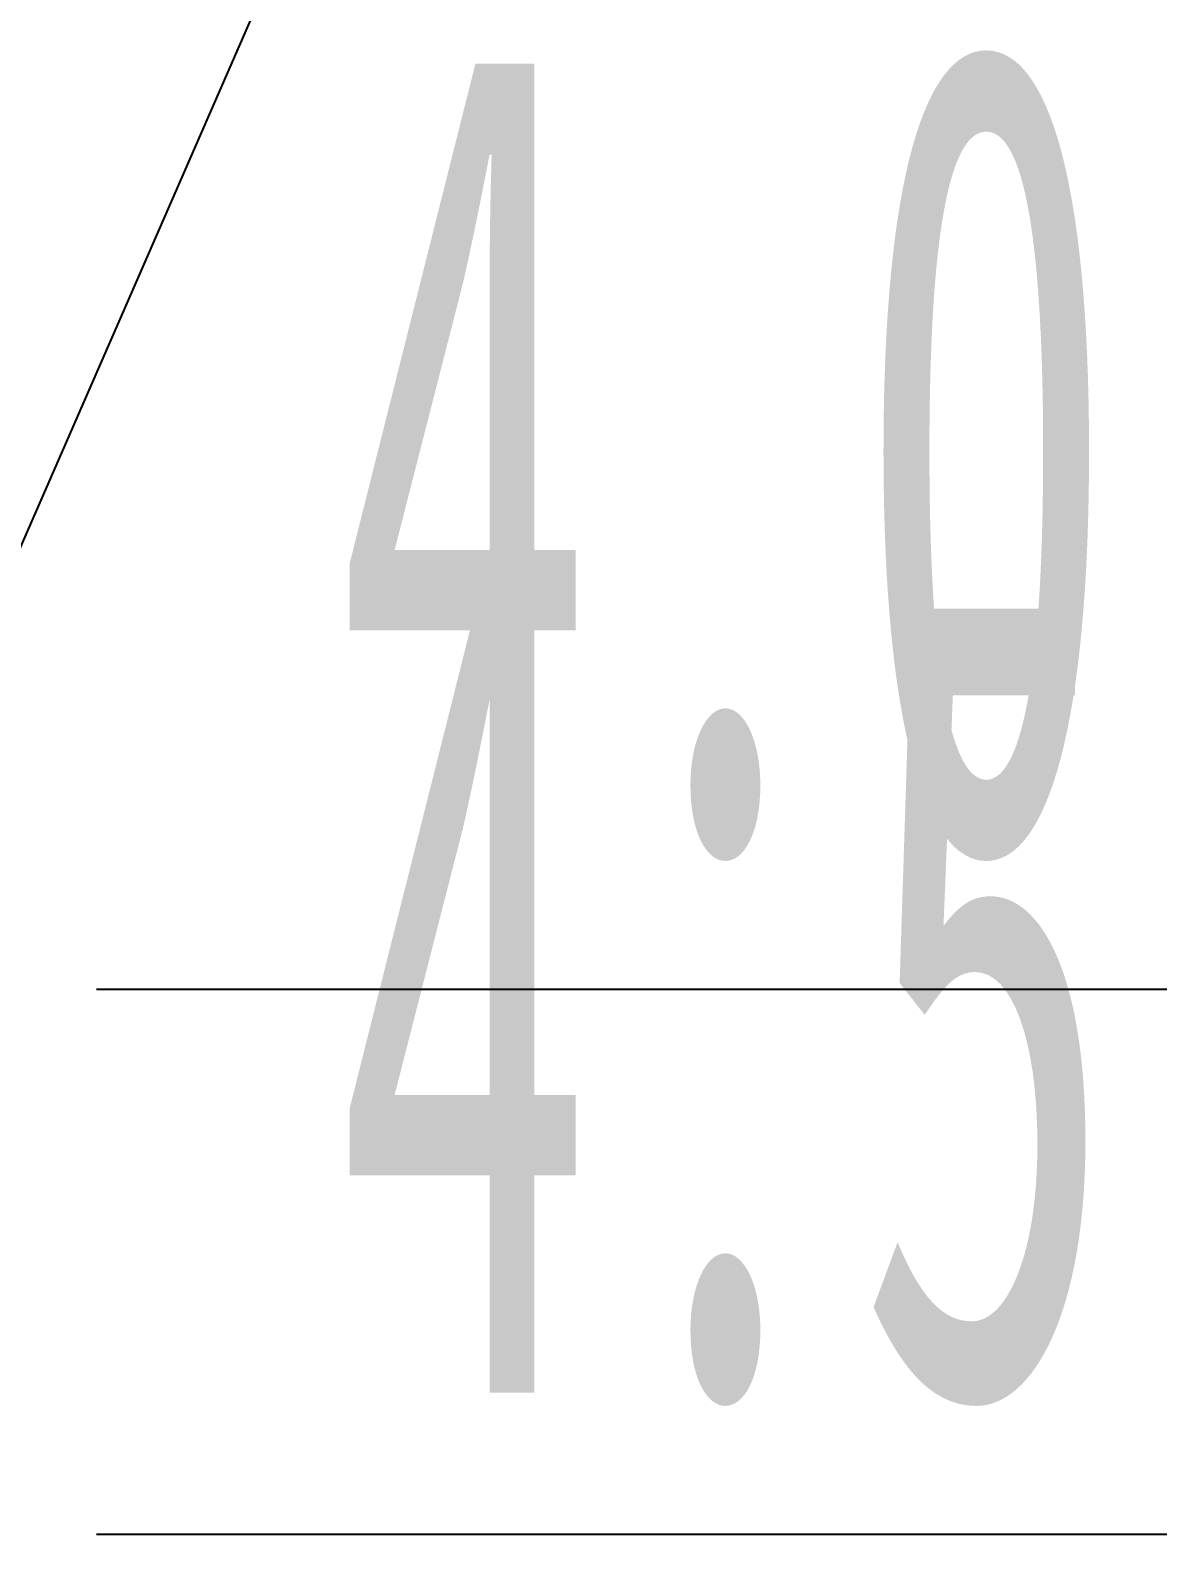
# Model space of a CAD drawing. Header units: millimetres. Extents: x -1499 to 6658, y -12483 to -6008.
# Drawn here: x 2321.19 to 2327.4, y -10863.04 to -10854.71 of the extents above; entities that cross this region are included whole.
import ezdxf

# ---------------------------------------------------------------- set-up
doc = ezdxf.new("R2010")
doc.units = ezdxf.units.MM
doc.layers.add('32fgasdgasdf', color=7, linetype='Continuous')
doc.layers.add('종단지반선', color=3, linetype='Continuous')
doc.styles.add('굴림체', font='굴림체')

msp = doc.modelspace()

# ---------------------------------------------------------------- linework, layer by layer
at = {"layer": '32fgasdgasdf'}
for p, q in [((2321.5572, -10859.9873), (2327.5572, -10859.9873)), ((2321.5572, -10862.9873), (2327.5572, -10862.9873))]:
    msp.add_line(p, q, dxfattribs=at)
at = {"layer": '종단지반선', "flags": 128}
msp.add_lwpolyline([(2381.4572, -10694.3576), (2376.1572, -10704.4436), (2356.1572, -10759.7216), (2336.1572, -10823.1656), (2316.1572, -10868.9576), (2296.1572, -10916.2676), (2282.2572, -10926.0596), (2280.1572, -10938.5096), (2276.1572, -10939.6496), (2256.1572, -10954.9676)], dxfattribs=at)

# ---------------------------------------------------------------- texts
at = {"layer": '32fgasdgasdf', "style": '굴림체', "width": 0.5}
for s, p in [('   4.0', (2318.5572, -10859.2095)), ('   4.5', (2318.5572, -10862.2095))]:
    msp.add_text(s, height=4.44444, dxfattribs=at).set_placement(p)

doc.saveas('drawing.dxf')
